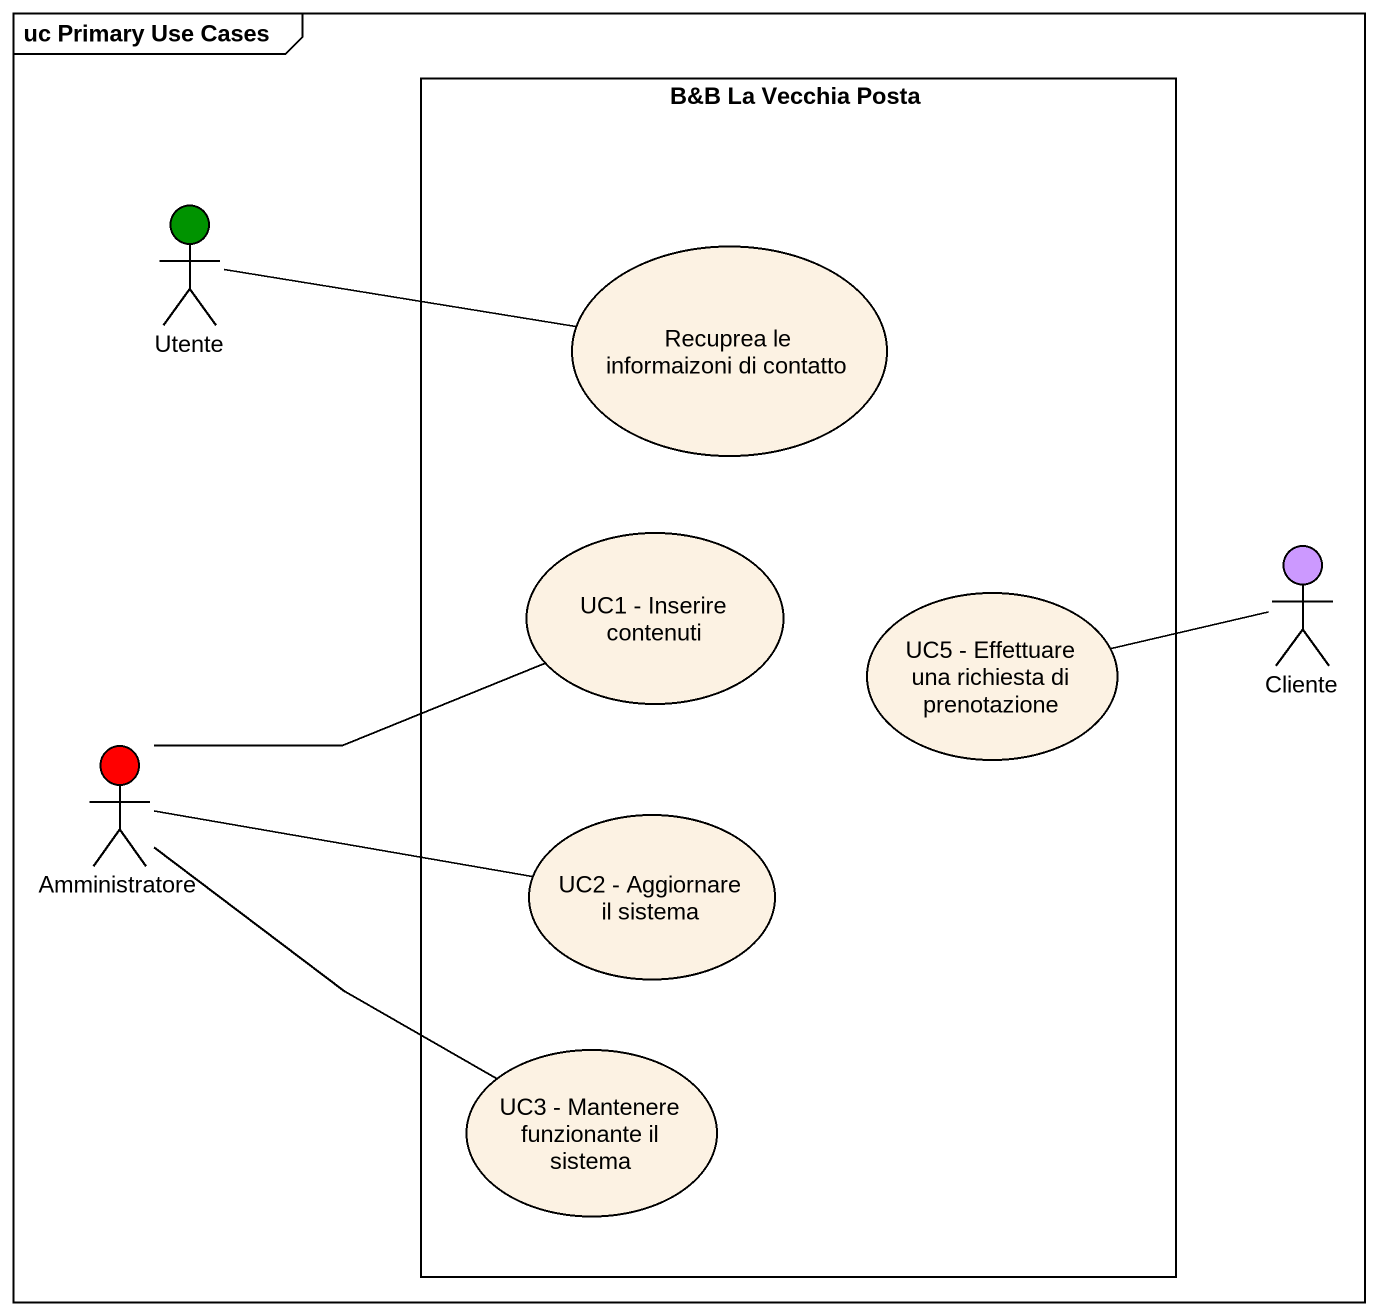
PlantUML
@startuml
mainframe uc Primary Use Cases
rectangle "B&B La Vecchia Posta" as B_B_La_Vecchia_Posta {
  usecase "Recuprea le informaizoni di contatto" as Recuprea_le_informaizoni_di
  usecase "UC1 - Inserire contenuti" as UC1_Inserire_contenuti
  usecase "UC5 - Effettuare una richiesta di prenotazione" as UC5_Effettuare_una
  usecase "UC2 - Aggiornare il sistema" as UC2_Aggiornare_il_sistema
  usecase "UC3 - Mantenere funzionante il sistema" as UC3_Mantenere_funzionante
}
actor Utente #009300
actor Cliente #CC99FF
actor Amministratore #FF0000
Utente -right- Recuprea_le_informaizoni_di
Cliente -left- UC5_Effettuare_una
Amministratore -right- UC1_Inserire_contenuti
Amministratore -right- UC2_Aggiornare_il_sistema
Amministratore -- UC3_Mantenere_funzionante
@enduml
